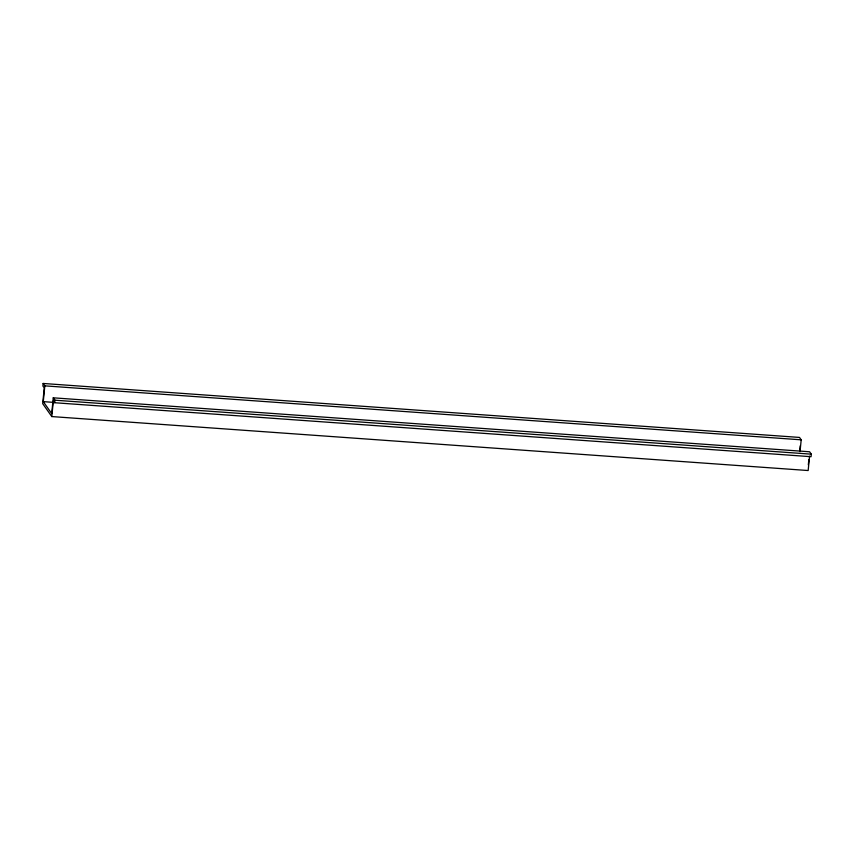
<?xml version="1.0" encoding="UTF-8"?>
<svg xmlns="http://www.w3.org/2000/svg" width="854" height="854" viewBox="0 0 854 854"><rect width="100%" height="100%" fill="white"/><g stroke="black" fill="none" stroke-linecap="round" stroke-linejoin="round"><path stroke-width="1.28" d="M800.027 451.649L801.191 439.821L799.504 437.429L43.148 383.467L42.892 385.997L44.248 387.908L42.7 403.654L51.806 416.571L808.162 470.533L809.571 456.1M51.806 416.571L53.343 400.825L54.699 402.736L811.054 456.698L811.3 454.168L809.613 451.777L53.258 397.815L51.71 413.592L43.287 401.636L44.824 385.859L43.148 383.467M54.699 402.736L54.944 400.206L53.258 397.815M799.835 449.748L800.219 445.809M808.322 464.918L808.845 459.665M44.824 385.859L801.191 439.821M54.944 400.206L811.3 454.168M43.287 401.636L53.919 402.394"/></g></svg>
